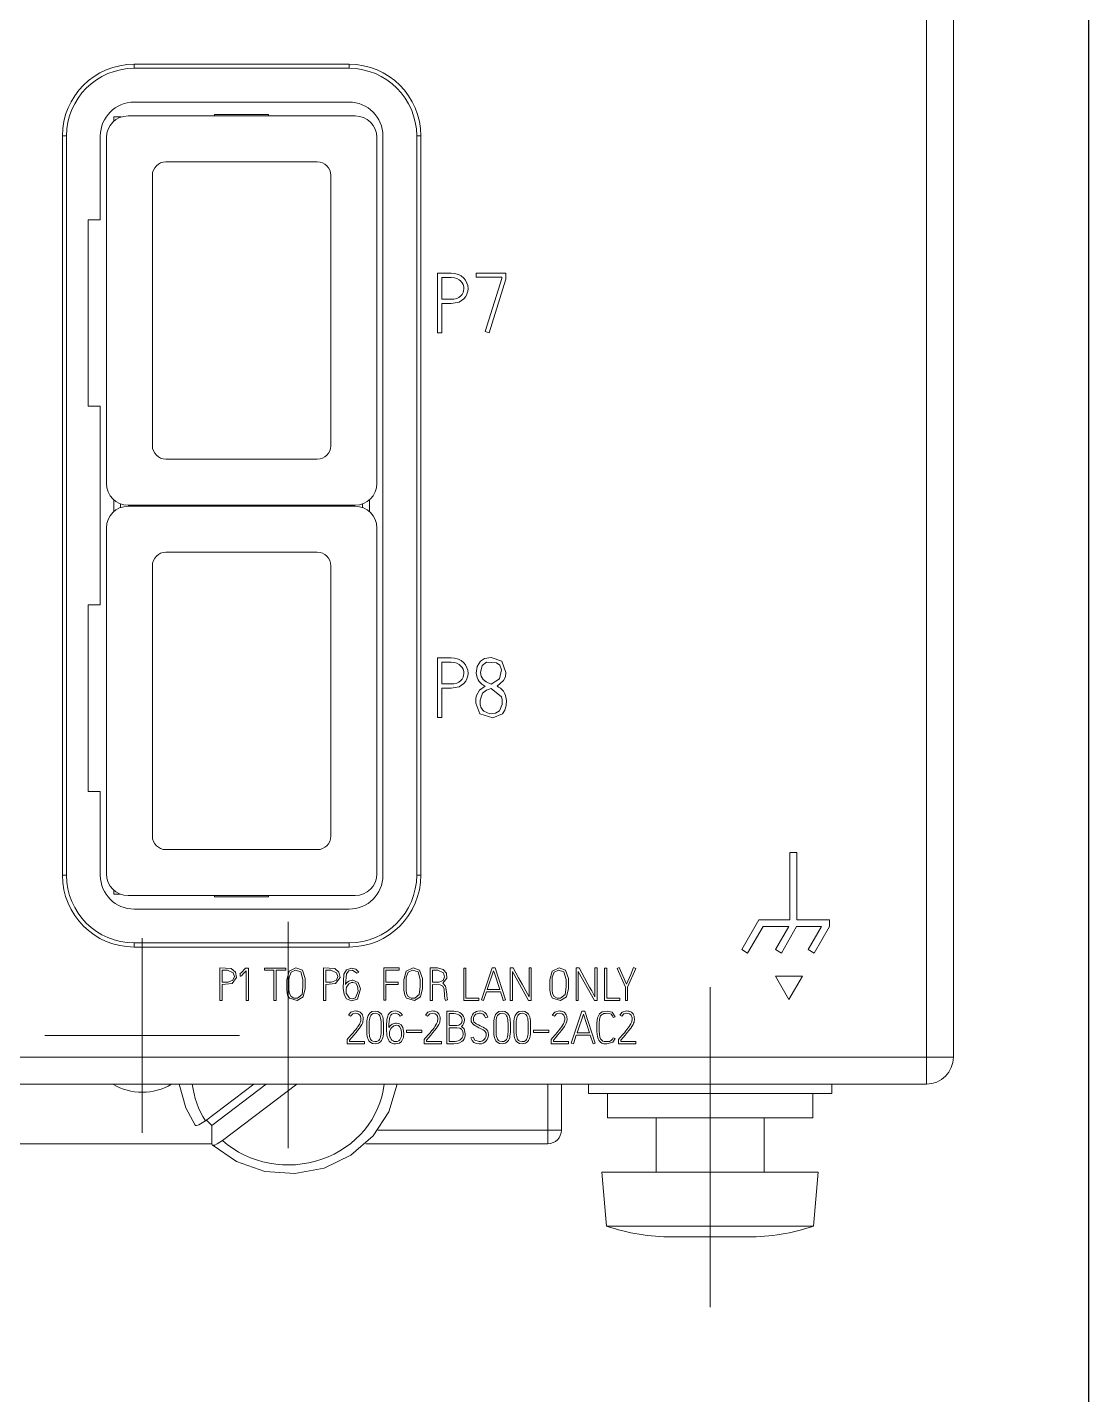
# Model space of a CAD drawing. Header units: millimetres. Extents: x 41350 to 54029, y 25852 to 34717.
# Drawn here: x 47254.1 to 47293.4, y 33409.4 to 33460 of the extents above; entities that cross this region are included whole.
import ezdxf

# ---------------------------------------------------------------- set-up
doc = ezdxf.new("R2010")
doc.units = ezdxf.units.MM
doc.set_wipeout_variables(frame=1)
doc.layers.add('! NO PLOT !', color=7, linetype='Continuous', true_color=0xff75dd, plot=False)
doc.layers.add('000-PI-Oprema', color=30, linetype='Continuous', lineweight=5)
doc.layers.add('002-PI-Kabelska kanalica', color=150, linetype='Continuous')

# ---------------------------------------------------------------- blocks, each defined once
blk = doc.blocks.new('6GK5206-2BS00-2AC2')
at = {"layer": '000-PI-Oprema'}
for p, q in [((30.002958, 72.5), (30.002958, -72.5)), ((29.002958, -73.5), (-28.997042, -73.5)), ((4.12505, -73.499939), (2.340979, -74.857525)), ((2.578007, -75.031267), (4.590341, -73.499985)), ((2.969946, -75.588072), (5.714033, -73.499964)), ((15.002958, -75.201749), (15.002958, -73.499956)), ((15.502958, -73.499891), (15.502958, -75.201749)), ((16.502958, -73.49999), (16.502958, -73.85)), ((25.502958, -73.85), (25.502958, -73.49999)), ((25.502958, -73.85), (16.502958, -73.85)), ((17.202958, -73.85), (17.202958, -74.75)), ((24.802958, -74.75), (24.802958, -73.85)), ((24.802958, -74.75), (17.202958, -74.75)), ((19.002958, -74.75), (19.002958, -76.75)), ((23.002958, -76.75), (23.002958, -74.75)), ((2.578007, -75.715307), (2.578007, -75.031267)), ((8.715266, -75.201749), (15.002958, -75.201749)), ((15.502958, -75.201749), (15.002958, -75.201749)), ((15.002958, -75.201749), (15.002958, -75.701749)), ((-6.197813, -75.701749), (2.577999, -75.701749)), ((15.002958, -75.701749), (8.266055, -75.701749)), ((25.002958, -76.75), (17.002958, -76.75)), ((17.002958, -76.75), (17.177936, -78.75)), ((24.827981, -78.75), (25.002958, -76.75)), ((24.827981, -78.75), (17.177936, -78.75)), ((22.402958, -79.15), (19.602958, -79.15))]:
    blk.add_line(p, q, dxfattribs=at)
for points in [[(1.373377, -73.500043), (1.617091, -74.37638), (1.956201, -75.011573)], [(2.59094, -75.748813), (3.492244, -76.365916), (4.534926, -76.728367), (5.641573, -76.810407), (6.730648, -76.606209), (7.721783, -76.130301), (8.541134, -75.416819), (9.126545, -74.517768), (9.432526, -73.500135)], [(2.340979, -74.857525), (2.09186, -75.008151), (2.004072, -75.030332), (1.974619, -75.02614), (1.956052, -75.011743)], [(2.578007, -75.715307), (2.585574, -75.743007), (2.60805, -75.758139), (2.686902, -75.750775), (2.776192, -75.713179), (2.969946, -75.588072)]]:
    blk.add_lwpolyline(points, dxfattribs=at)
for centre, radius, start, end in [((0.002958, -71.701749), 2.1, 238.899375, 301.095), ((15.002958, -75.201749), 0.5, 270, 0), ((19.602958, -71.599081), 7.550919, 251.267152, 270), ((22.402958, -71.599081), 7.550919, 270, 288.732848)]:
    blk.add_arc(centre, radius, start, end, dxfattribs=at)
for centre, major_axis, start_param, end_param in [((5.402958, -73.134038), (3.569261, 0), 3.250901264, 3.681269484), ((5.402958, -73.134038), (3.569261, 0), 3.962364063, 6.173829019), ((5.402958, -72.278988), (4.069261, 0), 3.872802286, 3.945057248)]:
    blk.add_ellipse(centre, major_axis=major_axis, ratio=0.939693, start_param=start_param, end_param=end_param, dxfattribs=at)
blk.add_wipeout([(-29.591861, 72.631131), (-9.303593, 72.631131), (-9.146516, 72.646227), (-8.983075, 72.649161), (-8.90759, 72.631131), (-8.899498, 72.5), (29.002958, 72.5), (29.002958, -72.5), (-28.997042, -72.5), (-28.997042, 1.482354), (-29.379178, 1.619586), (-29.597041, 2.081522), (-29.59186, 72.631132)]).dxf.layer = '000-PI-Oprema'
for p, q in [((29.002958, -72.5), (29.002958, 72.5)), ((7.652958, -35.7732), (-0.297042, -35.7732)), ((-0.297042, -35.925078), (-0.297042, -35.7732)), ((7.652958, -35.925078), (7.652958, -35.7732)), ((7.652958, -35.925078), (-0.297042, -35.925078)), ((7.652958, -37.175), (-0.297042, -37.175)), ((-1.047042, -37.725), (-1.047042, -37.881396)), ((-0.771768, -37.725), (-1.047042, -37.725)), ((7.877958, -37.685), (-0.522042, -37.685)), ((4.677958, -37.635), (2.677958, -37.635)), ((2.677958, -37.685), (2.677958, -37.635)), ((4.677958, -37.685), (4.677958, -37.635)), ((-2.948842, -38.425), (-2.948842, -65.775)), ((-2.796963, -38.425), (-2.948842, -38.425)), ((-2.796963, -38.425), (-2.796963, -65.775)), ((-1.547042, -38.425), (-1.547042, -41.525)), ((8.902958, -65.775), (8.902958, -38.425)), ((10.15288, -38.425), (10.304758, -38.425)), ((10.15288, -65.775), (10.15288, -38.425)), ((10.304758, -65.775), (10.304758, -38.425)), ((-1.322042, -38.485), (-1.322042, -51.285)), ((8.677958, -51.285), (8.677958, -38.485)), ((0.877958, -39.385), (6.477958, -39.385)), ((0.377958, -49.885), (0.377958, -39.885)), ((6.977958, -39.885), (6.977958, -49.885)), ((-1.997042, -41.525), (-1.997042, -48.425)), ((-1.547042, -41.525), (-1.997042, -41.525)), ((11.42876, -43.502158), (10.921823, -43.502158)), ((10.921823, -43.502158), (10.921823, -45.703856)), ((11.077507, -44.467078), (11.077507, -43.657967)), ((11.077507, -43.657967), (11.42876, -43.657967)), ((13.453155, -43.499176), (12.353921, -43.499176)), ((12.353921, -43.499176), (12.353921, -43.654985)), ((12.353921, -43.654985), (13.300453, -43.654985)), ((13.300453, -43.697726), (12.680573, -45.664096)), ((12.827187, -45.713051), (13.453155, -43.722079)), ((13.300453, -43.654985), (13.300453, -43.697726)), ((13.453155, -43.722079), (13.453155, -43.499176)), ((11.42876, -44.467078), (11.077507, -44.467078)), ((11.077507, -45.703856), (11.077507, -44.622887)), ((11.077507, -44.622887), (11.42876, -44.622887)), ((10.921823, -45.703856), (11.077507, -45.703856)), ((12.680573, -45.664096), (12.827187, -45.713051)), ((-1.997042, -48.425), (-1.547042, -48.425)), ((-1.547042, -48.425), (-1.547042, -55.775)), ((6.477958, -50.385), (0.877958, -50.385)), ((-1.047042, -51.88875), (-1.047042, -52.321284)), ((-0.797042, -52.036361), (-0.797042, -52.173673)), ((-0.522042, -52.085), (7.877958, -52.085)), ((-0.297042, -52.085002), (-0.297042, -52.124999)), ((7.652958, -52.085002), (7.652958, -52.124999)), ((8.152958, -52.173714), (8.152958, -52.036437)), ((8.402958, -52.32098), (8.402958, -51.888812)), ((7.877958, -52.125), (-0.522042, -52.125)), ((-1.322042, -52.925), (-1.322042, -65.725)), ((8.677958, -65.725), (8.677958, -52.925)), ((0.877958, -53.825), (6.477958, -53.825)), ((0.377958, -64.325), (0.377958, -54.325)), ((6.977958, -54.325), (6.977958, -64.325)), ((-1.997042, -55.775), (-1.997042, -62.675)), ((-1.547042, -55.775), (-1.997042, -55.775)), ((11.42876, -57.731873), (10.921823, -57.731873)), ((10.921823, -57.731873), (10.921823, -59.93357)), ((11.077507, -58.696793), (11.077507, -57.887682)), ((11.077507, -57.887682), (11.42876, -57.887682)), ((11.42876, -58.696793), (11.077507, -58.696793)), ((11.077507, -59.93357), (11.077507, -58.852601)), ((11.077507, -58.852601), (11.42876, -58.852601)), ((10.921823, -59.93357), (11.077507, -59.93357)), ((-1.997042, -62.675), (-1.547042, -62.675)), ((-1.547042, -62.675), (-1.547042, -65.775)), ((6.477958, -64.825), (0.877958, -64.825)), ((24.204654, -64.935088), (23.954621, -64.935088)), ((23.954621, -64.935088), (23.954621, -67.420802)), ((24.204654, -67.420802), (24.204654, -64.935088)), ((-2.796963, -65.775), (-2.948842, -65.775)), ((10.15288, -65.775), (10.304758, -65.775)), ((-1.047042, -66.328595), (-1.047042, -66.475)), ((-1.047042, -66.475), (-0.800315, -66.475)), ((-0.522042, -66.525), (7.877958, -66.525)), ((2.677958, -66.575), (2.677958, -66.524999)), ((4.677958, -66.575), (2.677958, -66.575)), ((4.677958, -66.575), (4.677958, -66.524999)), ((-0.297042, -67.025), (7.652958, -67.025)), ((5.402958, -75.86927), (5.402958, -67.491635)), ((22.806897, -67.420802), (22.1751, -68.518143)), ((22.392448, -68.648525), (22.962768, -67.670834)), ((23.954621, -67.420802), (22.806897, -67.420802)), ((22.962768, -67.670834), (23.912914, -67.670834)), ((23.912914, -67.670834), (23.425085, -68.518143)), ((23.638453, -68.648525), (24.201361, -67.670834)), ((24.201361, -67.670834), (25.121241, -67.670834)), ((25.41298, -67.420802), (24.204654, -67.420802)), ((25.121241, -67.670834), (24.633437, -68.518143)), ((24.847958, -68.648525), (25.41298, -67.670834)), ((25.41298, -67.670834), (25.41298, -67.420802)), ((-0.297042, -68.274921), (-0.297042, -68.4268)), ((-0.297042, -68.274921), (7.652958, -68.274921)), ((0.002958, -75.300349), (0.002958, -68.103149)), ((7.652958, -68.274921), (7.652958, -68.4268)), ((-0.297042, -68.4268), (7.652958, -68.4268)), ((22.1751, -68.518143), (22.392448, -68.648525)), ((23.425085, -68.518143), (23.638453, -68.648525)), ((24.633437, -68.518143), (24.847958, -68.648525)), ((2.878453, -69.2025), (2.878453, -70.4025)), ((2.963297, -69.287343), (3.154683, -69.287343)), ((2.963297, -69.728383), (2.963297, -69.287343)), ((3.825386, -69.209082), (3.813683, -69.222492)), ((3.930221, -69.209082), (3.825386, -69.209082)), ((3.930221, -70.404206), (3.930221, -69.209082)), ((4.52632, -69.204206), (4.52632, -69.28905)), ((5.310148, -69.204206), (4.52632, -69.204206)), ((5.310148, -69.28905), (5.310148, -69.204206)), ((6.705191, -69.2025), (6.705191, -70.4025)), ((6.790034, -69.287343), (6.98142, -69.287343)), ((6.790034, -69.728383), (6.790034, -69.287343)), ((9.502427, -69.2025), (8.931683, -69.2025)), ((8.931683, -69.2025), (8.931683, -70.399086)), ((9.016527, -69.726677), (9.016527, -69.287343)), ((9.016527, -69.287343), (9.502427, -69.287343)), ((9.502427, -69.287343), (9.502427, -69.2025)), ((10.65586, -69.2025), (10.65586, -70.4025)), ((10.740704, -69.726677), (10.740704, -69.287343)), ((10.740704, -69.287343), (10.93209, -69.287343)), ((11.975812, -69.204206), (11.890968, -69.204206)), ((11.890968, -69.204206), (11.890968, -70.4025)), ((11.975812, -70.317656), (11.975812, -69.204206)), ((12.944442, -69.200793), (12.546799, -70.384214)), ((13.050984, -69.200793), (12.944442, -69.200793)), ((13.438875, -70.384214), (13.050984, -69.200793)), ((13.610269, -69.2025), (13.610269, -70.4025)), ((13.718518, -69.2025), (13.610269, -69.2025)), ((14.306084, -69.2025), (14.306084, -70.264263)), ((14.390927, -69.2025), (14.306084, -69.2025)), ((14.390927, -70.4025), (14.390927, -69.2025)), ((16.047084, -69.2025), (16.047084, -70.4025)), ((16.155332, -69.2025), (16.047084, -69.2025)), ((16.742898, -69.2025), (16.742898, -70.264263)), ((16.827742, -69.2025), (16.742898, -69.2025)), ((16.827742, -70.4025), (16.827742, -69.2025)), ((17.103971, -69.204206), (17.103971, -70.4025)), ((17.188815, -69.204206), (17.103971, -69.204206)), ((17.188815, -70.317656), (17.188815, -69.204206)), ((17.638388, -69.18909), (17.561834, -69.224198)), ((17.561834, -69.224198), (17.869757, -69.918306)), ((17.911448, -69.804938), (17.638388, -69.18909)), ((17.954601, -69.918306), (18.254235, -69.224198)), ((18.175974, -69.190797), (18.066019, -69.447278)), ((18.254235, -69.224198), (18.175974, -69.190797)), ((3.614008, -69.423873), (3.624004, -69.42046)), ((3.624004, -69.42046), (3.629124, -69.505303)), ((3.629124, -69.505303), (3.646434, -69.502134)), ((3.847084, -69.312211), (3.847084, -70.404206)), ((4.52632, -69.28905), (4.869108, -69.28905)), ((4.869108, -69.28905), (4.869108, -70.4025)), ((4.953951, -70.4025), (4.953951, -69.28905)), ((4.953951, -69.28905), (5.310148, -69.28905)), ((7.793613, -69.650137), (7.763625, -69.651844)), ((7.939895, -69.397069), (8.016449, -69.357329)), ((9.472683, -69.726677), (9.016527, -69.726677)), ((9.472683, -69.809814), (9.472683, -69.726677)), ((12.764759, -70.001443), (12.997835, -69.307335)), ((12.997835, -69.307335), (13.026848, -69.39803)), ((13.026848, -69.39803), (13.222622, -70.001443)), ((13.693406, -69.337323), (14.286092, -70.4025)), ((13.693406, -70.4025), (13.693406, -69.337323)), ((16.13022, -69.337323), (16.722906, -70.4025)), ((16.13022, -70.4025), (16.13022, -69.337323)), ((18.066019, -69.447278), (17.911448, -69.804938)), ((24.417958, -69.5025), (23.417958, -69.5025)), ((23.417958, -69.5025), (23.917958, -70.368525)), ((23.917958, -70.368525), (24.417958, -69.5025)), ((2.963297, -70.4025), (2.963297, -69.813227)), ((6.790034, -70.4025), (6.790034, -69.813227)), ((9.016527, -70.399086), (9.016527, -69.809814)), ((9.016527, -69.809814), (9.472683, -69.809814)), ((10.740704, -70.4025), (10.740704, -69.81152)), ((11.186864, -70.21599), (11.185157, -70.231106)), ((12.626767, -70.410789), (12.736478, -70.086287)), ((12.736478, -70.086287), (13.250903, -70.086287)), ((13.222622, -70.001443), (12.764759, -70.001443)), ((17.869757, -69.918306), (17.869757, -70.404206)), ((17.954601, -70.404206), (17.954601, -69.918306)), ((21.002958, -81.7486), (21.002958, -69.912216)), ((2.878453, -70.4025), (2.963297, -70.4025)), ((3.847084, -70.404206), (3.930221, -70.404206)), ((4.869108, -70.4025), (4.953951, -70.4025)), ((6.705191, -70.4025), (6.790034, -70.4025)), ((8.931683, -70.399086), (9.016527, -70.399086)), ((10.65586, -70.4025), (10.740704, -70.4025)), ((11.218315, -70.410789), (11.296576, -70.380801)), ((11.532165, -70.803268), (11.265684, -70.803268)), ((11.265684, -70.803268), (11.265684, -72.0025)), ((11.890968, -70.4025), (12.45196, -70.4025)), ((12.45196, -70.317656), (11.975812, -70.317656)), ((12.45196, -70.4025), (12.45196, -70.317656)), ((12.546799, -70.384214), (12.626767, -70.410789)), ((13.357445, -70.410789), (13.438875, -70.384214)), ((13.610269, -70.4025), (13.693406, -70.4025)), ((14.286092, -70.4025), (14.390927, -70.4025)), ((16.263896, -70.799947), (15.865801, -71.984201)), ((16.047084, -70.4025), (16.13022, -70.4025)), ((16.37057, -70.799947), (16.263896, -70.799947)), ((16.758499, -71.984201), (16.37057, -70.799947)), ((16.722906, -70.4025), (16.827742, -70.4025)), ((17.103971, -70.4025), (17.664962, -70.4025)), ((17.664962, -70.317656), (17.188815, -70.317656)), ((17.664962, -70.4025), (17.664962, -70.317656)), ((17.869757, -70.404206), (17.954601, -70.404206)), ((7.627934, -70.949859), (7.703026, -70.988151)), ((9.400182, -71.239654), (9.370226, -71.241348)), ((9.546705, -70.986524), (9.623424, -70.946538)), ((10.474374, -70.949859), (10.549465, -70.988151)), ((11.350535, -71.326267), (11.350535, -70.888254)), ((11.350535, -70.888254), (11.532165, -70.888254)), ((12.696223, -71.044808), (12.777821, -71.021495)), ((15.168017, -70.949859), (15.242838, -70.988151)), ((16.084028, -71.601084), (16.317165, -70.906553)), ((16.317165, -70.906553), (16.542034, -71.601084)), ((16.81841, -71.22637), (16.81841, -71.5428)), ((16.903532, -71.541783), (16.903532, -71.225828)), ((17.414807, -71.029831), (17.496404, -71.009838)), ((17.6596, -70.949859), (17.734557, -70.988151)), ((-3.595642, -71.701749), (3.601558, -71.701749)), ((8.307555, -71.394581), (8.307555, -71.41288)), ((8.392542, -71.41288), (8.392542, -71.394581)), ((8.838891, -71.394581), (8.838891, -71.41288)), ((8.923877, -71.41288), (8.923877, -71.394581)), ((9.376868, -71.32464), (9.40357, -71.322946)), ((10.342895, -71.501187), (9.776589, -71.501187)), ((9.776589, -71.501187), (9.776589, -71.586106)), ((9.776589, -71.586106), (10.342895, -71.586106)), ((10.342895, -71.586106), (10.342895, -71.501187)), ((11.641956, -71.326267), (11.350535, -71.326267)), ((11.350535, -71.917581), (11.350535, -71.411253)), ((11.350535, -71.411253), (11.641956, -71.411253)), ((12.239979, -71.757638), (12.158381, -71.780952)), ((13.001063, -71.394581), (13.001063, -71.41288)), ((13.08605, -71.41288), (13.08605, -71.394581)), ((13.532399, -71.394581), (13.532399, -71.41288)), ((13.617385, -71.41288), (13.617385, -71.394581)), ((13.74561, -71.394581), (13.74561, -71.41288)), ((13.830461, -71.41288), (13.830461, -71.394581)), ((14.276946, -71.394581), (14.276946, -71.41288)), ((14.361797, -71.41288), (14.361797, -71.394581)), ((15.036267, -71.501187), (14.470097, -71.501187)), ((14.470097, -71.501187), (14.470097, -71.586106)), ((14.470097, -71.586106), (15.036267, -71.586106)), ((15.036267, -71.586106), (15.036267, -71.501187)), ((15.945773, -72.010836), (16.055699, -71.68607)), ((16.055699, -71.68607), (16.570363, -71.68607)), ((16.542034, -71.601084), (16.084028, -71.601084)), ((16.570363, -71.68607), (16.676901, -72.010836)), ((17.494778, -71.810975), (17.416433, -71.782646)), ((7.592964, -71.837609), (7.583069, -71.849266)), ((7.583069, -71.849266), (7.583069, -72.0025)), ((7.583069, -72.0025), (8.222704, -72.0025)), ((7.666429, -71.917581), (7.666429, -71.877595)), ((8.222704, -71.917581), (7.666429, -71.917581)), ((8.222704, -72.0025), (8.222704, -71.917581)), ((10.439403, -71.837609), (10.429508, -71.849266)), ((10.429508, -71.849266), (10.429508, -72.0025)), ((10.429508, -72.0025), (11.069144, -72.0025)), ((10.512868, -71.917581), (10.512868, -71.877595)), ((11.069144, -71.917581), (10.512868, -71.917581)), ((11.069144, -72.0025), (11.069144, -71.917581)), ((11.265684, -72.0025), (11.527014, -72.0025)), ((11.527014, -71.917581), (11.350535, -71.917581)), ((15.133046, -71.837609), (15.123016, -71.849266)), ((15.123016, -71.849266), (15.123016, -72.0025)), ((15.123016, -72.0025), (15.762516, -72.0025)), ((15.206241, -71.917581), (15.206241, -71.877595)), ((15.762516, -71.917581), (15.206241, -71.917581)), ((15.762516, -72.0025), (15.762516, -71.917581)), ((15.865801, -71.984201), (15.945773, -72.010836)), ((16.676901, -72.010836), (16.758499, -71.984201)), ((17.62463, -71.837609), (17.614599, -71.849266)), ((17.614599, -71.849266), (17.614599, -72.0025)), ((17.614599, -72.0025), (18.254235, -72.0025)), ((17.697959, -71.917581), (17.697959, -71.877595)), ((18.254235, -71.917581), (17.697959, -71.917581)), ((18.254235, -72.0025), (18.254235, -71.917581)), ((-28.997042, -72.5), (29.002958, -72.5)), ((29.002958, -73.5), (29.002958, -72.5)), ((30.002958, -72.5), (29.002958, -72.5))]:
    blk.add_line(p, q, dxfattribs=at)
for points in [[(11.699003, -43.552603), (11.5563, -43.511951), (11.42876, -43.502158)], [(11.42876, -43.657967), (11.549573, -43.669422), (11.631784, -43.694496)], [(11.631784, -43.694496), (11.720637, -43.742883), (11.778398, -43.790913)], [(11.894447, -43.68381), (11.79473, -43.602884), (11.699003, -43.552603)], [(11.778398, -43.790913), (11.835422, -43.862305), (11.866864, -43.925103)], [(11.866864, -43.925103), (11.890309, -44.00944), (11.895938, -44.07619)], [(12.011987, -43.867202), (11.955529, -43.759279), (11.894447, -43.68381)], [(12.051622, -44.07619), (12.039158, -43.958047), (12.011987, -43.867202)], [(11.637872, -44.433531), (11.529403, -44.460584), (11.42876, -44.467078)], [(11.42876, -44.622887), (11.717204, -44.570241), (11.892832, -44.454902)], [(11.782995, -44.345065), (11.708846, -44.399845), (11.637872, -44.433531)], [(11.868479, -44.219822), (11.828095, -44.293713), (11.782995, -44.345065)], [(11.895938, -44.07619), (11.88731, -44.157454), (11.868479, -44.219822)], [(11.892832, -44.454902), (11.969342, -44.36281), (12.011987, -44.280953)], [(12.011987, -44.280953), (12.043922, -44.168578), (12.051622, -44.07619)], [(11.699002, -57.782318), (11.5563, -57.741666), (11.42876, -57.731873)], [(11.42876, -57.887682), (11.549573, -57.899137), (11.631783, -57.924211)], [(11.631783, -57.924211), (11.720636, -57.972599), (11.778397, -58.020628)], [(11.894446, -57.913526), (11.79473, -57.832599), (11.699002, -57.782318)], [(11.778397, -58.020628), (11.835422, -58.09202), (11.866863, -58.154818)], [(11.866863, -58.154818), (11.890308, -58.239155), (11.895937, -58.305905)], [(12.011986, -58.096917), (11.955528, -57.988994), (11.894446, -57.913526)], [(12.051622, -58.305905), (12.039158, -58.187762), (12.011986, -58.096917)], [(12.506622, -57.854134), (12.385901, -58.052136), (12.357321, -58.294696), (12.385976, -58.458731)], [(12.903475, -57.716715), (12.657126, -57.759775), (12.506622, -57.854134)], [(12.512711, -58.275588), (12.571051, -58.017833), (12.740118, -57.895323), (13.104148, -57.909507), (13.228882, -58.006981), (13.290971, -58.17778), (13.216788, -58.507449), (12.912669, -58.700023)], [(13.126378, -58.782276), (13.366179, -58.567077), (13.431425, -58.428601), (13.453153, -58.27857), (13.305048, -57.857116), (12.903475, -57.716715)], [(11.637872, -58.663246), (11.529403, -58.690298), (11.42876, -58.696793)], [(11.782995, -58.57478), (11.708846, -58.62956), (11.637872, -58.663246)], [(11.868478, -58.449537), (11.828095, -58.523428), (11.782995, -58.57478)], [(11.895937, -58.305905), (11.887309, -58.387169), (11.868478, -58.449537)], [(11.892831, -58.684616), (11.969341, -58.592525), (12.011986, -58.510667)], [(12.011986, -58.510667), (12.043921, -58.398293), (12.051622, -58.305905)], [(12.385976, -58.458731), (12.424154, -58.54436), (12.462265, -58.602115)], [(12.462265, -58.602115), (12.518653, -58.664883), (12.567629, -58.705987)], [(12.611862, -58.536511), (12.533376, -58.404355), (12.512711, -58.275588)], [(12.912669, -58.700023), (12.717541, -58.618655), (12.611862, -58.536511)], [(11.42876, -58.852601), (11.717204, -58.799956), (11.892831, -58.684616)], [(12.367587, -59.124459), (12.344215, -59.233133), (12.340769, -59.407835), (12.486743, -59.806836)], [(12.683678, -58.779294), (12.475833, -58.927855), (12.367587, -59.124459)], [(12.503516, -59.463411), (12.496115, -59.398418), (12.495728, -59.292515), (12.592106, -59.032763)], [(12.567629, -58.705987), (12.63262, -58.750066), (12.683678, -58.779294)], [(12.592106, -59.032763), (12.739826, -58.925929), (12.909687, -58.864778)], [(12.909687, -58.864778), (13.291691, -59.167201), (13.314231, -59.287342), (13.309442, -59.452081), (13.214967, -59.695508)], [(13.248639, -58.857074), (13.180173, -58.811874), (13.126378, -58.782276)], [(13.360091, -58.96865), (13.300249, -58.900562), (13.248639, -58.857074)], [(13.323437, -59.806836), (13.413343, -59.671835), (13.462025, -59.487868), (13.471097, -59.306987), (13.440977, -59.12595)], [(13.440977, -59.12595), (13.400548, -59.032168), (13.360091, -58.96865)], [(12.529484, -59.556349), (12.513057, -59.506964), (12.503516, -59.463411)], [(12.572226, -59.631147), (12.546039, -59.591193), (12.529484, -59.556349)], [(12.631741, -59.69849), (12.596528, -59.660874), (12.572226, -59.631147)], [(12.486743, -59.806836), (12.966914, -59.952805), (13.323437, -59.806836)], [(13.214967, -59.695508), (13.06767, -59.779071), (12.863466, -59.797683), (12.631741, -59.69849)], [(2.963297, -69.813227), (3.329032, -69.776926), (3.49087, -69.5605), (3.451203, -69.357238), (3.292943, -69.226431), (2.878453, -69.2025)], [(3.154683, -69.287343), (3.365783, -69.383123), (3.409384, -69.522311), (3.354437, -69.656444), (3.17904, -69.727489), (2.963297, -69.728383)], [(3.813683, -69.222492), (3.675554, -69.370479), (3.614008, -69.423873)], [(5.929652, -69.28905), (5.688665, -69.196153), (5.435385, -69.315314), (5.346962, -69.636797), (5.346962, -70.023142)], [(5.430099, -70.023142), (5.430099, -69.78049), (5.430156, -69.634131), (5.430456, -69.567414), (5.43085, -69.542178), (5.430909, -69.540518), (5.430959, -69.539364), (5.430955, -69.539365), (5.431013, -69.53849), (5.509535, -69.358396), (5.670033, -69.282587), (5.869677, -69.349025)], [(6.790034, -69.813227), (7.155769, -69.776926), (7.317608, -69.5605), (7.277941, -69.357238), (7.11968, -69.226431), (6.705191, -69.2025)], [(6.98142, -69.287343), (7.19252, -69.383123), (7.236122, -69.522311), (7.181174, -69.656444), (7.005777, -69.727489), (6.790034, -69.728383)], [(8.016449, -69.357329), (7.907134, -69.243218), (7.746529, -69.203991), (7.552895, -69.270591), (7.462676, -69.435848), (7.43571, -69.946358)], [(10.26163, -69.28905), (10.020643, -69.196153), (9.767363, -69.315314), (9.67894, -69.636797), (9.67894, -70.023142)], [(9.762077, -70.023142), (9.762077, -69.78049), (9.762135, -69.634131), (9.762434, -69.567414), (9.762828, -69.542178), (9.762887, -69.540518), (9.762937, -69.539364), (9.762933, -69.539365), (9.762991, -69.53849), (9.841514, -69.358396), (10.002011, -69.282587), (10.201655, -69.349025)], [(11.116893, -69.76983), (11.265541, -69.573633), (11.249639, -69.398048), (11.13178, -69.255854), (10.921824, -69.202744), (10.65586, -69.2025)], [(10.93209, -69.287343), (11.144395, -69.383459), (11.186639, -69.525683), (11.12892, -69.659792), (10.966278, -69.72613), (10.740704, -69.726677)], [(14.306084, -70.264263), (14.189625, -70.053847), (14.111957, -69.914329), (14.048691, -69.800703), (13.921558, -69.570832), (13.718518, -69.2025)], [(15.659436, -69.28905), (15.418449, -69.196153), (15.165169, -69.315314), (15.076746, -69.636797), (15.076746, -70.023142)], [(15.159883, -70.023142), (15.159883, -69.78049), (15.15994, -69.634131), (15.16024, -69.567414), (15.160634, -69.542178), (15.160693, -69.540518), (15.160743, -69.539364), (15.160739, -69.539365), (15.160797, -69.53849), (15.23932, -69.358396), (15.399817, -69.282587), (15.599461, -69.349025)], [(16.742898, -70.264263), (16.62644, -70.053847), (16.548771, -69.914329), (16.485506, -69.800703), (16.358373, -69.570832), (16.155332, -69.2025)], [(3.646434, -69.502134), (3.6819, -69.478328), (3.727368, -69.436704), (3.847084, -69.312211)], [(5.446922, -70.314243), (5.738251, -70.406924), (5.958085, -70.267376), (6.032781, -69.958104), (6.032781, -69.592387), (5.929652, -69.28905)], [(5.869677, -69.349025), (5.947937, -69.628699), (5.947937, -69.900355), (5.914235, -70.178497), (5.74618, -70.318298), (5.613588, -70.319928), (5.50836, -70.256218)], [(7.43571, -69.946358), (7.466111, -70.181056), (7.552908, -70.343922), (7.745479, -70.423786), (7.968636, -70.351376), (8.068529, -69.977905), (7.989992, -69.734756), (7.793613, -69.650137)], [(7.518847, -69.81836), (7.558698, -69.414547), (7.63718, -69.313564), (7.777029, -69.288708), (7.939895, -69.397069)], [(7.562244, -69.754973), (7.535484, -69.788902), (7.518847, -69.81836)], [(7.763625, -69.651844), (7.640523, -69.688326), (7.562244, -69.754973)], [(7.589549, -69.85737), (7.648895, -69.786435), (7.689569, -69.758182), (7.737853, -69.741158), (7.796782, -69.734981)], [(7.796782, -69.734981), (7.907754, -69.770068), (7.968801, -69.877378), (7.983915, -70.060784), (7.883576, -70.305237)], [(9.7789, -70.314243), (10.070229, -70.406924), (10.290063, -70.267376), (10.364759, -69.958104), (10.364759, -69.592387), (10.26163, -69.28905)], [(10.201655, -69.349025), (10.279916, -69.628699), (10.279916, -69.900355), (10.246213, -70.178497), (10.078159, -70.318298), (9.945566, -70.319928), (9.840338, -70.256218)], [(11.270001, -70.161136), (11.219777, -69.879518), (11.116893, -69.76983)], [(15.176706, -70.314243), (15.468035, -70.406924), (15.687869, -70.267376), (15.762565, -69.958104), (15.762565, -69.592387), (15.659436, -69.28905)], [(15.599461, -69.349025), (15.677721, -69.628699), (15.677721, -69.900355), (15.644019, -70.178497), (15.475964, -70.318298), (15.343372, -70.319928), (15.238144, -70.256218)], [(5.346962, -70.023142), (5.378309, -70.204656), (5.446922, -70.314243)], [(5.50836, -70.256218), (5.44525, -70.142936), (5.430099, -70.023142)], [(7.54469, -69.979759), (7.553063, -69.939527), (7.562244, -69.911494)], [(7.671955, -70.313526), (7.547849, -70.137202), (7.54469, -69.979759)], [(7.562244, -69.911494), (7.576227, -69.880182), (7.589549, -69.85737)], [(9.67894, -70.023142), (9.710288, -70.204656), (9.7789, -70.314243)], [(9.840338, -70.256218), (9.777229, -70.142936), (9.762077, -70.023142)], [(10.740704, -69.81152), (11.014857, -69.819774), (11.114996, -69.875766), (11.173171, -69.985811), (11.186864, -70.21599)], [(11.185157, -70.231106), (11.195556, -70.329924), (11.218315, -70.410789)], [(11.296576, -70.380801), (11.268591, -70.238663), (11.270001, -70.161136)], [(13.250903, -70.086287), (13.322552, -70.307276), (13.349945, -70.388374), (13.357445, -70.410789)], [(15.076746, -70.023142), (15.108094, -70.204656), (15.176706, -70.314243)], [(15.238144, -70.256218), (15.175034, -70.142936), (15.159883, -70.023142)], [(7.882894, -70.793305), (7.715925, -70.8424), (7.627934, -70.949859)], [(7.883576, -70.305237), (7.772102, -70.33905), (7.671955, -70.313526)], [(7.971133, -70.803268), (7.924569, -70.795234), (7.882894, -70.793305)], [(8.038635, -70.828276), (8.003038, -70.813047), (7.971133, -70.803268)], [(8.616597, -70.794932), (8.493855, -70.817937), (8.419515, -70.868261)], [(8.813679, -70.868261), (8.715641, -70.809136), (8.616597, -70.794932)], [(9.356943, -70.793305), (9.275384, -70.801136), (9.222753, -70.818245)], [(9.515123, -70.833291), (9.431007, -70.801032), (9.356943, -70.793305)], [(10.729333, -70.793305), (10.562365, -70.8424), (10.474374, -70.949859)], [(10.817573, -70.803268), (10.771008, -70.795234), (10.729333, -70.793305)], [(10.885074, -70.828276), (10.849478, -70.813047), (10.817573, -70.803268)], [(11.68777, -70.827395), (11.604086, -70.807946), (11.532165, -70.803268)], [(12.499683, -70.791611), (12.418398, -70.798676), (12.360614, -70.814111)], [(12.672096, -70.851589), (12.582358, -70.803223), (12.499683, -70.791611)], [(13.30997, -70.794932), (13.187352, -70.817937), (13.113023, -70.868261)], [(13.507052, -70.868261), (13.409058, -70.809136), (13.30997, -70.794932)], [(14.054517, -70.794932), (13.931843, -70.817937), (13.85757, -70.868261)], [(14.251599, -70.868261), (14.153605, -70.809136), (14.054517, -70.794932)], [(15.422841, -70.793305), (15.255884, -70.8424), (15.168017, -70.949859)], [(15.511081, -70.803268), (15.464528, -70.795234), (15.422841, -70.793305)], [(15.578446, -70.828276), (15.543074, -70.813047), (15.511081, -70.803268)], [(17.193326, -70.794932), (17.010085, -70.826812), (16.910038, -70.89659)], [(17.496404, -71.009838), (17.377532, -70.836537), (17.193326, -70.794932)], [(17.914424, -70.793305), (17.747524, -70.8424), (17.6596, -70.949859)], [(18.0028, -70.803268), (17.956167, -70.795234), (17.914424, -70.793305)], [(18.070165, -70.828276), (18.034693, -70.813047), (18.0028, -70.803268)], [(7.703026, -70.988151), (7.787268, -70.899513), (7.882894, -70.878224)], [(7.882894, -70.878224), (7.993075, -70.900707), (8.051105, -70.949859)], [(8.019387, -71.307155), (7.980803, -71.365859), (7.946193, -71.414574)], [(8.064388, -71.218034), (8.0437, -71.26486), (8.019387, -71.307155)], [(8.087702, -70.862433), (8.062477, -70.842275), (8.038635, -70.828276)], [(8.051105, -70.949859), (8.069826, -70.983423), (8.079434, -71.012345)], [(8.08106, -71.154735), (8.072581, -71.19181), (8.064388, -71.218034)], [(8.078485, -71.36876), (8.121787, -71.295788), (8.14436, -71.244669)], [(8.079434, -71.012345), (8.086116, -71.051367), (8.087702, -71.0831)], [(8.087702, -71.0831), (8.085638, -71.12364), (8.08106, -71.154735)], [(8.121046, -70.899911), (8.103976, -70.879122), (8.087702, -70.862433)], [(8.161032, -70.987337), (8.142744, -70.936525), (8.121046, -70.899911)], [(8.14436, -71.244669), (8.157444, -71.203398), (8.165233, -71.168018)], [(8.172688, -71.0831), (8.169014, -71.029272), (8.161032, -70.987337)], [(8.165233, -71.168018), (8.171216, -71.120889), (8.172688, -71.0831)], [(8.309182, -71.230505), (8.30787, -71.320133), (8.307555, -71.394581)], [(8.321788, -71.08642), (8.312468, -71.16445), (8.309182, -71.230505)], [(8.355267, -70.964837), (8.333565, -71.030068), (8.321788, -71.08642)], [(8.419515, -70.868261), (8.378727, -70.919037), (8.355267, -70.964837)], [(8.392542, -71.394581), (8.393052, -71.308152), (8.394168, -71.244669)], [(8.394168, -71.244669), (8.397923, -71.169459), (8.403386, -71.114749)], [(8.403386, -71.114749), (8.414895, -71.05177), (8.428326, -71.008143)], [(8.428326, -71.008143), (8.452883, -70.960101), (8.479155, -70.928172)], [(8.479155, -70.928172), (8.544947, -70.889253), (8.615784, -70.879918)], [(8.615784, -70.879918), (8.702092, -70.895041), (8.752278, -70.928172)], [(8.752278, -70.928172), (8.783549, -70.969702), (8.802294, -71.008143)], [(8.802294, -71.008143), (8.819425, -71.06456), (8.828047, -71.114749)], [(8.877928, -70.964837), (8.846658, -70.907448), (8.813679, -70.868261)], [(8.828047, -71.114749), (8.834664, -71.18505), (8.837264, -71.244669)], [(8.837264, -71.244669), (8.838576, -71.326139), (8.838891, -71.394581)], [(8.910458, -71.08642), (8.895347, -71.015478), (8.877928, -70.964837)], [(8.922115, -71.230505), (8.917696, -71.147164), (8.910458, -71.08642)], [(8.923877, -71.394581), (8.923287, -71.300444), (8.922115, -71.230505)], [(9.042072, -71.25802), (9.040637, -71.341933), (9.04031, -71.407865)], [(9.051967, -71.114749), (9.044819, -71.193326), (9.042072, -71.25802)], [(9.079618, -70.988151), (9.061484, -71.056589), (9.051967, -71.114749)], [(9.133701, -70.88656), (9.099507, -70.939769), (9.079618, -70.988151)], [(9.125432, -71.407865), (9.127218, -71.275015), (9.131125, -71.183064)], [(9.131125, -71.183064), (9.143156, -71.082388), (9.160403, -71.016479)], [(9.222753, -70.818245), (9.168175, -70.851993), (9.133701, -70.88656)], [(9.160403, -71.016479), (9.193504, -70.950197), (9.229531, -70.912381)], [(9.370226, -71.241348), (9.247083, -71.277834), (9.168671, -71.344565)], [(9.229531, -70.912381), (9.291968, -70.883525), (9.356943, -70.876597)], [(9.356943, -70.876597), (9.42359, -70.88546), (9.470123, -70.904858)], [(9.576796, -71.302953), (9.488565, -71.251923), (9.400182, -71.239654)], [(9.470123, -70.904858), (9.518768, -70.944427), (9.546705, -70.986524)], [(9.623424, -70.946538), (9.570543, -70.874904), (9.515123, -70.833291)], [(9.676557, -71.616062), (9.645291, -71.40956), (9.576796, -71.302953)], [(10.549465, -70.988151), (10.633707, -70.899513), (10.729333, -70.878224)], [(10.729333, -70.878224), (10.839514, -70.900707), (10.897544, -70.949859)], [(10.865827, -71.307155), (10.827243, -71.365859), (10.792633, -71.414574)], [(10.910828, -71.218034), (10.89014, -71.26486), (10.865827, -71.307155)], [(10.934141, -70.862433), (10.908916, -70.842275), (10.885074, -70.828276)], [(10.897544, -70.949859), (10.916266, -70.983423), (10.925873, -71.012345)], [(10.9275, -71.154735), (10.919021, -71.19181), (10.910828, -71.218034)], [(10.924924, -71.36876), (10.968227, -71.295788), (10.990799, -71.244669)], [(10.925873, -71.012345), (10.932555, -71.051367), (10.934141, -71.0831)], [(10.934141, -71.0831), (10.932077, -71.12364), (10.9275, -71.154735)], [(10.967485, -70.899911), (10.950416, -70.879122), (10.934141, -70.862433)], [(11.007471, -70.987337), (10.989183, -70.936525), (10.967485, -70.899911)], [(10.990799, -71.244669), (11.003883, -71.203398), (11.011673, -71.168018)], [(11.019128, -71.0831), (11.015454, -71.029272), (11.007471, -70.987337)], [(11.011673, -71.168018), (11.017655, -71.120889), (11.019128, -71.0831)], [(11.532165, -70.888254), (11.603033, -70.893726), (11.653613, -70.905672)], [(11.781025, -71.273201), (11.712364, -71.315993), (11.641956, -71.326267)], [(11.653613, -70.905672), (11.710481, -70.929593), (11.74863, -70.954603)], [(11.809489, -70.893879), (11.746232, -70.852167), (11.68777, -70.827395)], [(11.74863, -70.954603), (11.787671, -70.99385), (11.810303, -71.030102)], [(11.831854, -71.127152), (11.815914, -71.21876), (11.781025, -71.273201)], [(11.806914, -71.361983), (11.857672, -71.312629), (11.887699, -71.26473)], [(11.888512, -70.996148), (11.849766, -70.934569), (11.809489, -70.893879)], [(11.810303, -71.030102), (11.827682, -71.082219), (11.831854, -71.127152)], [(11.887699, -71.26473), (11.911184, -71.192597), (11.916841, -71.127558)], [(11.916841, -71.127558), (11.907938, -71.051089), (11.888512, -70.996148)], [(12.187388, -70.981509), (12.167961, -71.052841), (12.163261, -71.114749)], [(12.163261, -71.114749), (12.171399, -71.179382), (12.18915, -71.221355)], [(12.254889, -70.879037), (12.212379, -70.932113), (12.187388, -70.981509)], [(12.18915, -71.221355), (12.223019, -71.266722), (12.256516, -71.297938)], [(12.248248, -71.114749), (12.257094, -71.035407), (12.276576, -70.987337)], [(12.268173, -71.188892), (12.252105, -71.150452), (12.248248, -71.114749)], [(12.360614, -70.814111), (12.296699, -70.845562), (12.254889, -70.879037)], [(12.256516, -71.297938), (12.306537, -71.333179), (12.350584, -71.357917)], [(12.322391, -71.243856), (12.288574, -71.214705), (12.268173, -71.188892)], [(12.276576, -70.987337), (12.311927, -70.941231), (12.344891, -70.914889)], [(12.401549, -71.290483), (12.354519, -71.264771), (12.322391, -71.243856)], [(12.344891, -70.914889), (12.390647, -70.892658), (12.428116, -70.883239)], [(12.49643, -71.339618), (12.44199, -71.311074), (12.401549, -71.290483)], [(12.428116, -70.883239), (12.471901, -70.87789), (12.499683, -70.876597)], [(12.499683, -70.876597), (12.548025, -70.882081), (12.580468, -70.894083)], [(12.580468, -70.894083), (12.615361, -70.91628), (12.637939, -70.937389)], [(12.637939, -70.937389), (12.661217, -70.967341), (12.675485, -70.992352)], [(12.777821, -71.021495), (12.728234, -70.914026), (12.672096, -70.851589)], [(12.675485, -70.992352), (12.688958, -71.023181), (12.696223, -71.044808)], [(13.002825, -71.230505), (13.001434, -71.320133), (13.001063, -71.394581)], [(13.015295, -71.08642), (13.006012, -71.16445), (13.002825, -71.230505)], [(13.048639, -70.964837), (13.027105, -71.030068), (13.015295, -71.08642)], [(13.113023, -70.868261), (13.072255, -70.919037), (13.048639, -70.964837)], [(13.08605, -71.394581), (13.08656, -71.308152), (13.087676, -71.244669)], [(13.087676, -71.244669), (13.091387, -71.169459), (13.096893, -71.114749)], [(13.096893, -71.114749), (13.108359, -71.05177), (13.121833, -71.008143)], [(13.121833, -71.008143), (13.14639, -70.960101), (13.172663, -70.928172)], [(13.172663, -70.928172), (13.23843, -70.889253), (13.309156, -70.879918)], [(13.309156, -70.879918), (13.395488, -70.895041), (13.445785, -70.928172)], [(13.445785, -70.928172), (13.477045, -70.969702), (13.495801, -71.008143)], [(13.495801, -71.008143), (13.512877, -71.06456), (13.521555, -71.114749)], [(13.571435, -70.964837), (13.540142, -70.907448), (13.507052, -70.868261)], [(13.521555, -71.114749), (13.528115, -71.18505), (13.530772, -71.244669)], [(13.530772, -71.244669), (13.532084, -71.326139), (13.532399, -71.394581)], [(13.604102, -71.08642), (13.588866, -71.015478), (13.571435, -70.964837)], [(13.615759, -71.230505), (13.611182, -71.147164), (13.604102, -71.08642)], [(13.617385, -71.394581), (13.616875, -71.300444), (13.615759, -71.230505)], [(13.747237, -71.230505), (13.745925, -71.320133), (13.74561, -71.394581)], [(13.759707, -71.08642), (13.750467, -71.16445), (13.747237, -71.230505)], [(13.793187, -70.964837), (13.771584, -71.030068), (13.759707, -71.08642)], [(13.85757, -70.868261), (13.816758, -70.919037), (13.793187, -70.964837)], [(13.830461, -71.394581), (13.830971, -71.308152), (13.832088, -71.244669)], [(13.832088, -71.244669), (13.835899, -71.169459), (13.841305, -71.114749)], [(13.841305, -71.114749), (13.852815, -71.05177), (13.866245, -71.008143)], [(13.866245, -71.008143), (13.890882, -70.960101), (13.91721, -70.928172)], [(13.91721, -70.928172), (13.982877, -70.889253), (14.053704, -70.879918)], [(14.053704, -70.879918), (14.140011, -70.895041), (14.190197, -70.928172)], [(14.190197, -70.928172), (14.221536, -70.969702), (14.240349, -71.008143)], [(14.240349, -71.008143), (14.257424, -71.06456), (14.266102, -71.114749)], [(14.315983, -70.964837), (14.284589, -70.907448), (14.251599, -70.868261)], [(14.266102, -71.114749), (14.272618, -71.18505), (14.275319, -71.244669)], [(14.275319, -71.244669), (14.276631, -71.326139), (14.276946, -71.394581)], [(14.348513, -71.08642), (14.333302, -71.015478), (14.315983, -70.964837)], [(14.36017, -71.230505), (14.355694, -71.147164), (14.348513, -71.08642)], [(14.361797, -71.394581), (14.361287, -71.300444), (14.36017, -71.230505)], [(15.242838, -70.988151), (15.32726, -70.899513), (15.422841, -70.878224)], [(15.422841, -70.878224), (15.533022, -70.900707), (15.591052, -70.949859)], [(15.55947, -71.307155), (15.520838, -71.365859), (15.486005, -71.414574)], [(15.604335, -71.218034), (15.583716, -71.26486), (15.55947, -71.307155)], [(15.627649, -70.862433), (15.6024, -70.842275), (15.578446, -70.828276)], [(15.591052, -70.949859), (15.609718, -70.983423), (15.619381, -71.012345)], [(15.621007, -71.154735), (15.612473, -71.19181), (15.604335, -71.218034)], [(15.618568, -71.36876), (15.66169, -71.295788), (15.684307, -71.244669)], [(15.619381, -71.012345), (15.626019, -71.051367), (15.627649, -71.0831)], [(15.627649, -71.0831), (15.625529, -71.12364), (15.621007, -71.154735)], [(15.660993, -70.899911), (15.644024, -70.879122), (15.627649, -70.862433)], [(15.700979, -70.987337), (15.682647, -70.936525), (15.660993, -70.899911)], [(15.684307, -71.244669), (15.697379, -71.203398), (15.705045, -71.168018)], [(15.712636, -71.0831), (15.708961, -71.029272), (15.700979, -70.987337)], [(15.705045, -71.168018), (15.711196, -71.120889), (15.712636, -71.0831)], [(16.910038, -70.89659), (16.836178, -71.050056), (16.81841, -71.22637)], [(16.903532, -71.225828), (16.909979, -71.113236), (16.92427, -71.044537)], [(16.92427, -71.044537), (16.953048, -70.978073), (16.983368, -70.939761)], [(16.983368, -70.939761), (17.030964, -70.906637), (17.074996, -70.891575)], [(17.074996, -70.891575), (17.138355, -70.882168), (17.193326, -70.879918)], [(17.193326, -70.879918), (17.288963, -70.89114), (17.344052, -70.915702)], [(17.344052, -70.915702), (17.392091, -70.969168), (17.414807, -71.029831)], [(17.734557, -70.988151), (17.818899, -70.899513), (17.914424, -70.878224)], [(17.914424, -70.878224), (18.02473, -70.900707), (18.082771, -70.949859)], [(18.051054, -71.307155), (18.012446, -71.365859), (17.977724, -71.414574)], [(18.096054, -71.218034), (18.075367, -71.26486), (18.051054, -71.307155)], [(18.119368, -70.862433), (18.094063, -70.842275), (18.070165, -70.828276)], [(18.082771, -70.949859), (18.101413, -70.983423), (18.110964, -71.012345)], [(18.112591, -71.154735), (18.10418, -71.19181), (18.096054, -71.218034)], [(18.110151, -71.36876), (18.153397, -71.295788), (18.176026, -71.244669)], [(18.110964, -71.012345), (18.117726, -71.051367), (18.119368, -71.0831)], [(18.119368, -71.0831), (18.117224, -71.12364), (18.112591, -71.154735)], [(18.152712, -70.899911), (18.135643, -70.879122), (18.119368, -70.862433)], [(18.192562, -70.987337), (18.174298, -70.936525), (18.152712, -70.899911)], [(18.176026, -71.244669), (18.189042, -71.203398), (18.196764, -71.168018)], [(18.204219, -71.0831), (18.200601, -71.029272), (18.192562, -70.987337)], [(18.196764, -71.168018), (18.20279, -71.120889), (18.204219, -71.0831)], [(7.668055, -71.750996), (7.623102, -71.802806), (7.592964, -71.837609)], [(7.666429, -71.877595), (7.756423, -71.771228), (7.825423, -71.690205)], [(7.75887, -71.645204), (7.706908, -71.705924), (7.668055, -71.750996)], [(7.855378, -71.53033), (7.800885, -71.595489), (7.75887, -71.645204)], [(7.825423, -71.690205), (7.908253, -71.591694), (7.96788, -71.518673)], [(7.946193, -71.414574), (7.897192, -71.47877), (7.855378, -71.53033)], [(7.96788, -71.518673), (8.034528, -71.431842), (8.078485, -71.36876)], [(8.307555, -71.41288), (8.308065, -71.506762), (8.309182, -71.576144)], [(8.309182, -71.576144), (8.313993, -71.658794), (8.321788, -71.719347)], [(8.321788, -71.719347), (8.337578, -71.790311), (8.355267, -71.84093)], [(8.394168, -71.559472), (8.392857, -71.479034), (8.392542, -71.41288)], [(8.404199, -71.689391), (8.396983, -71.619091), (8.394168, -71.559472)], [(8.430088, -71.797624), (8.413334, -71.739895), (8.404199, -71.689391)], [(8.480782, -71.879222), (8.448489, -71.83726), (8.430088, -71.797624)], [(8.800667, -71.797624), (8.775331, -71.84705), (8.748889, -71.879222)], [(8.827234, -71.689391), (8.814813, -71.752881), (8.800667, -71.797624)], [(8.837264, -71.559472), (8.833298, -71.634681), (8.827234, -71.689391)], [(8.838891, -71.41288), (8.838381, -71.496625), (8.837264, -71.559472)], [(8.875488, -71.84093), (8.897622, -71.775727), (8.909645, -71.719347)], [(8.909645, -71.719347), (8.918929, -71.641606), (8.922115, -71.576144)], [(8.922115, -71.576144), (8.923507, -71.487171), (8.923877, -71.41288)], [(9.04031, -71.407865), (9.040844, -71.477655), (9.042072, -71.536158)], [(9.042072, -71.536158), (9.046293, -71.612375), (9.052916, -71.671906)], [(9.052916, -71.671906), (9.066582, -71.745596), (9.082058, -71.800945)], [(9.082058, -71.800945), (9.109682, -71.865553), (9.138716, -71.910058)], [(9.168671, -71.344565), (9.141949, -71.378384), (9.125432, -71.407865)], [(9.145357, -71.656047), (9.147167, -71.603778), (9.151186, -71.567808)], [(9.161216, -71.749302), (9.148428, -71.69628), (9.145357, -71.656047)], [(9.151186, -71.567808), (9.159531, -71.527498), (9.168671, -71.499493)], [(9.20703, -71.836796), (9.177872, -71.79008), (9.161216, -71.749302)], [(9.168671, -71.499493), (9.18303, -71.467742), (9.196187, -71.445343)], [(9.196187, -71.445343), (9.215224, -71.418602), (9.231971, -71.397902)], [(9.231971, -71.397902), (9.306103, -71.341271), (9.376868, -71.32464)], [(9.40357, -71.322946), (9.476159, -71.335495), (9.520139, -71.362932)], [(9.555922, -71.810094), (9.524243, -71.860471), (9.490048, -71.893386)], [(9.520139, -71.362932), (9.577851, -71.474617), (9.591706, -71.614435)], [(9.585065, -71.70769), (9.5726, -71.766086), (9.555922, -71.810094)], [(9.591706, -71.614435), (9.589642, -71.663377), (9.585065, -71.70769)], [(9.596721, -71.917581), (9.661116, -71.775432), (9.676557, -71.616062)], [(10.514495, -71.750996), (10.469542, -71.802806), (10.439403, -71.837609)], [(10.512868, -71.877595), (10.602863, -71.771228), (10.671862, -71.690205)], [(10.60531, -71.645204), (10.553347, -71.705924), (10.514495, -71.750996)], [(10.701818, -71.53033), (10.647324, -71.595489), (10.60531, -71.645204)], [(10.671862, -71.690205), (10.754692, -71.591694), (10.81432, -71.518673)], [(10.792633, -71.414574), (10.743632, -71.47877), (10.701818, -71.53033)], [(10.81432, -71.518673), (10.880967, -71.431842), (10.924924, -71.36876)], [(11.641956, -71.411253), (11.752771, -71.428417), (11.811929, -71.466014)], [(11.832803, -71.787255), (11.790885, -71.841194), (11.750256, -71.871902)], [(11.950185, -71.638833), (11.905274, -71.450907), (11.806914, -71.361983)], [(11.811929, -71.466014), (11.854885, -71.547148), (11.865198, -71.63863)], [(11.865198, -71.63863), (11.85502, -71.731078), (11.832803, -71.787255)], [(11.870213, -71.88322), (11.913027, -71.820455), (11.933513, -71.765635)], [(11.933513, -71.765635), (11.946913, -71.693826), (11.950185, -71.638833)], [(12.158381, -71.780952), (12.2092, -71.890879), (12.268173, -71.953365)], [(12.458206, -71.927543), (12.305187, -71.874252), (12.239979, -71.757638)], [(12.350584, -71.357917), (12.409657, -71.388819), (12.456444, -71.414574)], [(12.456444, -71.414574), (12.513184, -71.44443), (12.556341, -71.465336)], [(12.60717, -71.397089), (12.544907, -71.365508), (12.49643, -71.339618)], [(12.556341, -71.465336), (12.607094, -71.491825), (12.642141, -71.514471)], [(12.70788, -71.459507), (12.654236, -71.4227), (12.60717, -71.397089)], [(12.642141, -71.514471), (12.67947, -71.546711), (12.702187, -71.575263)], [(12.710455, -71.745981), (12.689056, -71.796138), (12.664641, -71.832594)], [(12.702187, -71.575263), (12.720302, -71.619002), (12.724687, -71.661062)], [(12.78121, -71.5428), (12.744305, -71.492874), (12.70788, -71.459507)], [(12.724687, -71.661062), (12.720168, -71.706589), (12.710455, -71.745981)], [(12.716284, -71.901722), (12.760105, -71.842266), (12.785411, -71.789288)], [(12.809538, -71.661062), (12.800636, -71.589499), (12.78121, -71.5428)], [(12.785411, -71.789288), (12.804838, -71.717906), (12.809538, -71.661062)], [(13.001063, -71.41288), (13.001653, -71.506762), (13.002825, -71.576144)], [(13.002825, -71.576144), (13.0075, -71.658794), (13.015295, -71.719347)], [(13.015295, -71.719347), (13.031118, -71.790311), (13.048639, -71.84093)], [(13.087676, -71.559472), (13.086365, -71.479034), (13.08605, -71.41288)], [(13.097707, -71.689391), (13.090434, -71.619091), (13.087676, -71.559472)], [(13.12346, -71.797624), (13.106786, -71.739895), (13.097707, -71.689391)], [(13.174289, -71.879222), (13.141917, -71.83726), (13.12346, -71.797624)], [(13.494039, -71.797624), (13.468907, -71.84705), (13.442532, -71.879222)], [(13.520742, -71.689391), (13.508241, -71.752881), (13.494039, -71.797624)], [(13.530772, -71.559472), (13.526762, -71.634681), (13.520742, -71.689391)], [(13.532399, -71.41288), (13.531888, -71.496625), (13.530772, -71.559472)], [(13.56886, -71.84093), (13.591218, -71.775727), (13.603153, -71.719347)], [(13.603153, -71.719347), (13.612416, -71.641606), (13.615759, -71.576144)], [(13.615759, -71.576144), (13.61707, -71.487171), (13.617385, -71.41288)], [(13.74561, -71.41288), (13.74612, -71.506762), (13.747237, -71.576144)], [(13.747237, -71.576144), (13.751968, -71.658794), (13.759707, -71.719347)], [(13.759707, -71.719347), (13.775598, -71.790311), (13.793187, -71.84093)], [(13.832088, -71.559472), (13.830776, -71.479034), (13.830461, -71.41288)], [(13.842118, -71.689391), (13.834946, -71.619091), (13.832088, -71.559472)], [(13.868007, -71.797624), (13.851309, -71.739895), (13.842118, -71.689391)], [(13.918837, -71.879222), (13.886465, -71.83726), (13.868007, -71.797624)], [(14.238587, -71.797624), (14.21333, -71.84705), (14.186944, -71.879222)], [(14.265289, -71.689391), (14.252744, -71.752881), (14.238587, -71.797624)], [(14.275319, -71.559472), (14.271253, -71.634681), (14.265289, -71.689391)], [(14.276946, -71.41288), (14.276436, -71.496625), (14.275319, -71.559472)], [(14.313407, -71.84093), (14.335665, -71.775727), (14.3477, -71.719347)], [(14.3477, -71.719347), (14.35694, -71.641606), (14.36017, -71.576144)], [(14.36017, -71.576144), (14.361482, -71.487171), (14.361797, -71.41288)], [(15.207867, -71.750996), (15.163106, -71.802806), (15.133046, -71.837609)], [(15.206241, -71.877595), (15.296403, -71.771228), (15.36537, -71.690205)], [(15.298682, -71.645204), (15.246876, -71.705924), (15.207867, -71.750996)], [(15.395325, -71.53033), (15.340852, -71.595489), (15.298682, -71.645204)], [(15.36537, -71.690205), (15.448176, -71.591694), (15.507692, -71.518673)], [(15.486005, -71.414574), (15.437072, -71.47877), (15.395325, -71.53033)], [(15.507692, -71.518673), (15.574487, -71.431842), (15.618568, -71.36876)], [(16.81841, -71.5428), (16.823973, -71.661906), (16.83603, -71.73934)], [(16.83603, -71.73934), (16.859487, -71.820264), (16.883471, -71.871767)], [(16.929285, -71.762924), (16.908459, -71.655068), (16.903532, -71.541783)], [(16.996787, -71.877663), (16.954978, -71.823655), (16.929285, -71.762924)], [(17.188176, -72.010836), (17.400953, -71.948159), (17.494778, -71.810975)], [(17.416433, -71.782646), (17.394652, -71.830468), (17.373059, -71.859229)], [(17.699586, -71.750996), (17.654757, -71.802806), (17.62463, -71.837609)], [(17.697959, -71.877595), (17.788054, -71.771228), (17.856953, -71.690205)], [(17.790401, -71.645204), (17.738539, -71.705924), (17.699586, -71.750996)], [(17.887044, -71.53033), (17.832471, -71.595489), (17.790401, -71.645204)], [(17.856953, -71.690205), (17.939884, -71.591694), (17.999411, -71.518673)], [(17.977724, -71.414574), (17.928747, -71.47877), (17.887044, -71.53033)], [(17.999411, -71.518673), (18.066082, -71.431842), (18.110151, -71.36876)], [(8.355267, -71.84093), (8.386947, -71.898331), (8.421142, -71.937574)], [(8.421142, -71.937574), (8.517824, -71.996659), (8.616597, -72.010836)], [(8.615784, -71.925917), (8.529919, -71.911264), (8.480782, -71.879222)], [(8.748889, -71.879222), (8.684221, -71.916869), (8.615784, -71.925917)], [(8.616597, -72.010836), (8.737438, -71.98787), (8.810291, -71.937574)], [(8.810291, -71.937574), (8.851258, -71.886736), (8.875488, -71.84093)], [(9.138716, -71.910058), (9.185977, -71.957224), (9.231971, -71.985828)], [(9.278598, -71.901722), (9.235614, -71.868646), (9.20703, -71.836796)], [(9.231971, -71.985828), (9.303692, -72.008679), (9.371853, -72.014156)], [(9.371853, -71.927543), (9.317121, -71.919446), (9.278598, -71.901722)], [(9.490048, -71.893386), (9.431666, -71.920931), (9.371853, -71.927543)], [(9.371853, -72.014156), (9.513766, -71.98387), (9.596721, -71.917581)], [(11.641143, -71.909245), (11.576277, -71.915967), (11.527014, -71.917581)], [(11.527014, -72.0025), (11.659064, -71.992043), (11.741175, -71.969156)], [(11.750256, -71.871902), (11.691453, -71.89795), (11.641143, -71.909245)], [(11.741175, -71.969156), (11.822201, -71.925765), (11.870213, -71.88322)], [(12.268173, -71.953365), (12.365522, -72.001036), (12.458206, -72.012462)], [(12.582094, -71.900096), (12.518276, -71.922229), (12.458206, -71.927543)], [(12.458206, -72.012462), (12.544527, -72.002822), (12.605544, -71.981694)], [(12.664641, -71.832594), (12.623168, -71.873451), (12.582094, -71.900096)], [(12.605544, -71.981694), (12.672616, -71.941444), (12.716284, -71.901722)], [(13.048639, -71.84093), (13.080499, -71.898331), (13.11465, -71.937574)], [(13.11465, -71.937574), (13.211308, -71.996659), (13.30997, -72.010836)], [(13.309156, -71.925917), (13.223359, -71.911264), (13.174289, -71.879222)], [(13.442532, -71.879222), (13.377661, -71.916869), (13.309156, -71.925917)], [(13.30997, -72.010836), (13.430834, -71.98787), (13.503799, -71.937574)], [(13.503799, -71.937574), (13.544842, -71.886736), (13.56886, -71.84093)], [(13.793187, -71.84093), (13.82499, -71.898331), (13.859197, -71.937574)], [(13.859197, -71.937574), (13.955811, -71.996659), (14.054517, -72.010836)], [(14.053704, -71.925917), (13.967862, -71.911264), (13.918837, -71.879222)], [(14.186944, -71.879222), (14.122152, -71.916869), (14.053704, -71.925917)], [(14.054517, -72.010836), (14.175357, -71.98787), (14.24821, -71.937574)], [(14.24821, -71.937574), (14.289277, -71.886736), (14.313407, -71.84093)], [(16.883471, -71.871767), (16.919667, -71.922675), (16.951786, -71.95167)], [(16.951786, -71.95167), (16.995409, -71.978063), (17.030944, -71.992537)], [(17.089228, -71.920088), (17.035152, -71.903919), (16.996787, -71.877663)], [(17.030944, -71.992537), (17.076534, -72.004033), (17.112542, -72.008328)], [(17.188176, -71.925917), (17.133362, -71.92408), (17.089228, -71.920088)], [(17.112542, -72.008328), (17.156299, -72.010358), (17.188176, -72.010836)], [(17.251611, -71.921715), (17.215286, -71.925096), (17.188176, -71.925917)], [(17.315588, -71.902535), (17.280414, -71.915955), (17.251611, -71.921715)], [(17.373059, -71.859229), (17.341973, -71.886787), (17.315588, -71.902535)]]:
    blk.add_lwpolyline(points, dxfattribs=at)
for centre, radius, start, end in [((-0.297042, -38.425), 2.6518, 90, 180), ((7.652958, -38.425), 2.6518, 0, 90), ((-0.297042, -38.425), 2.499921, 90, 180), ((7.652958, -38.425), 2.499921, 0, 90), ((-0.297042, -38.425), 1.25, 90, 180), ((7.652958, -38.425), 1.25, 0, 90), ((-0.522042, -38.485), 0.8, 90, 180), ((7.877958, -38.485), 0.8, 0, 90), ((0.877958, -39.885), 0.5, 90, 180), ((6.477958, -39.885), 0.5, 0, 90), ((0.877958, -49.885), 0.5, 180, 270), ((6.477958, -49.885), 0.5, 270, 0), ((-0.522042, -51.285), 0.8, 180, 270), ((7.877958, -51.285), 0.8, 270, 0), ((-0.522042, -52.925), 0.8, 90, 180), ((7.877958, -52.925), 0.8, 0, 90), ((0.877958, -54.325), 0.5, 90, 180), ((6.477958, -54.325), 0.5, 0, 90), ((0.877958, -64.325), 0.5, 180, 270), ((6.477958, -64.325), 0.5, 270, 0), ((-0.522042, -65.725), 0.8, 180, 270), ((7.877958, -65.725), 0.8, 270, 0), ((-0.297042, -65.775), 2.6518, 180, 270), ((-0.297042, -65.775), 2.499921, 180, 270), ((-0.297042, -65.775), 1.25, 180, 270), ((7.652958, -65.775), 2.6518, 270, 0), ((7.652958, -65.775), 1.25, 270, 0), ((7.652958, -65.775), 2.499921, 270, 0), ((29.002958, -72.5), 1, 270, 0)]:
    blk.add_arc(centre, radius, start, end, dxfattribs=at)
blk = doc.blocks.new('*U421')
at = {"layer": '002-PI-Kabelska kanalica'}
blk.add_line((20, -100), (20, 112), dxfattribs=at)

msp = doc.modelspace()

# ---------------------------------------------------------------- block references
at = {"layer": '! NO PLOT !'}
msp.add_blockref('6GK5206-2BS00-2AC2', (47258.394, 33494.397), dxfattribs=at)
at = {"rotation": 180}
msp.add_blockref('*U421', (47313.397, 33487.528), dxfattribs=at)

doc.saveas('drawing.dxf')
